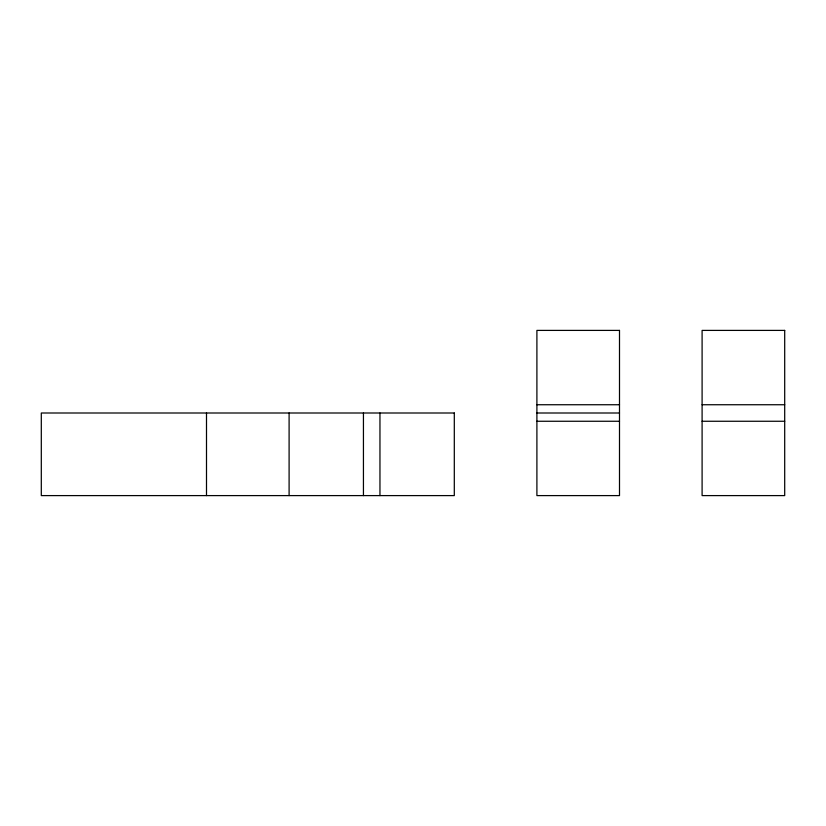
<?xml version="1.0" encoding="UTF-8"?>
<svg xmlns="http://www.w3.org/2000/svg" width="826" height="826" viewBox="0 0 826 826"><rect width="100%" height="100%" fill="white"/><g stroke="black" fill="none" stroke-linecap="round" stroke-linejoin="round"><path stroke-width="1.24" d="M536.9 404.74L619.5 404.74M702.1 404.74L784.7 404.74M536.9 413L619.5 413M536.9 421.26L619.5 421.26M702.1 421.26L784.7 421.26M379.96 413L379.96 495.6M363.44 413L363.44 495.6M289.1 413L289.1 495.6M206.5 413L206.5 495.6M619.5 330.4L536.9 330.4L536.9 495.6L619.5 495.6L619.5 330.4M784.7 330.4L702.1 330.4L702.1 495.6L784.7 495.6L784.7 330.4M454.3 413L41.3 413L41.3 495.6L454.3 495.6L454.3 413"/></g></svg>
